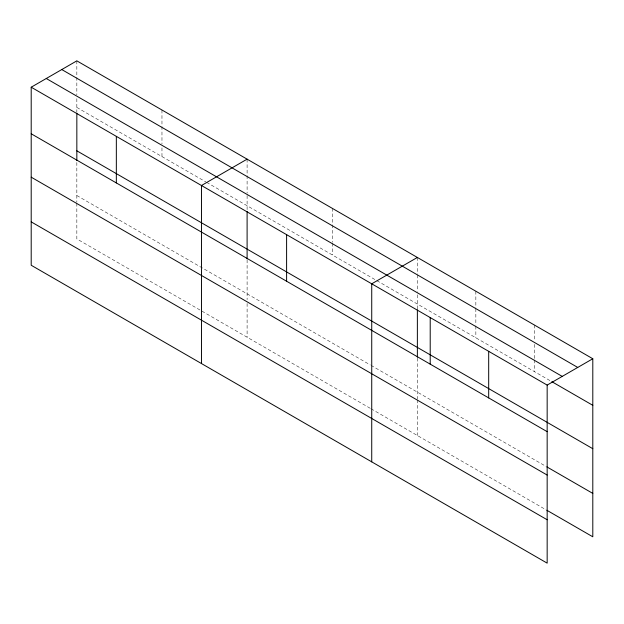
<?xml version="1.0" encoding="UTF-8"?>
<svg xmlns="http://www.w3.org/2000/svg" width="624" height="624" viewBox="0 0 624 624"><rect width="100%" height="100%" fill="white"/><g stroke="black" fill="none" stroke-linecap="round" stroke-linejoin="round"><path stroke-width="0.47" stroke-dasharray="3.12 2.34" d="M247.104 209.594L247.104 194.087M417.37 308.857L417.37 292.391M76.838 107.429L205.803 181.888M206.645 182.372L376.069 280.192M376.912 280.675L551.031 381.202M76.838 195.523L370.172 364.876M371.015 365.36L546.016 466.401M370.172 408.26L76.838 238.906L76.838 203.237M371.015 408.751L546.016 509.785M534.323 324.987L534.323 340.509M534.323 344.393L534.323 358.948M534.323 359.915L534.323 371.561M475.847 291.221L475.847 307.718M475.847 308.685L475.847 325.182M475.847 326.157L475.847 337.795M417.37 257.462L417.37 273.959M417.37 274.927L417.37 291.424M417.37 358.114L417.37 398.876M417.37 399.836L417.37 435.513M332.241 208.315L332.241 223.837M332.241 224.804L332.241 242.268M332.241 243.243L332.241 254.888M247.104 159.159L247.104 174.681M247.104 175.656L247.104 193.12M247.104 259.81L247.104 299.606M247.104 303.467L247.104 337.21M161.967 110.011L161.967 125.533M161.967 126.5L161.967 143.965M161.967 147.849L161.967 156.585M76.838 60.856L76.838 76.378M76.838 77.353L76.838 94.817M76.838 98.701L76.838 112.25M76.838 162.482L76.838 202.27"/><path stroke-width="0.94" d="M76.838 160.532L76.838 113.217M247.104 211.52L247.104 258.835M417.37 309.824L417.37 357.139M31.2 87.204L547.162 385.094L547.162 563.144L31.2 265.255L31.2 87.204L76.838 60.856L592.8 358.745L592.8 536.796L546.858 510.268M247.104 159.159L201.466 185.507L201.466 363.558M417.37 257.462L371.732 283.811L371.732 461.861M547.162 385.094L592.8 358.745M61.776 69.553L577.738 367.442M46.262 78.507L562.224 376.397M551.866 381.685L592.8 405.319M76.838 150.821L592.8 448.703M31.2 133.778L547.162 431.668M546.858 466.885L592.8 493.405M31.2 177.169L547.162 475.051M31.2 221.871L547.162 519.753M488.686 351.335L488.686 397.909M430.209 317.569L430.209 364.143M286.603 234.655L286.603 281.237M116.337 136.36L116.337 182.933"/></g></svg>
